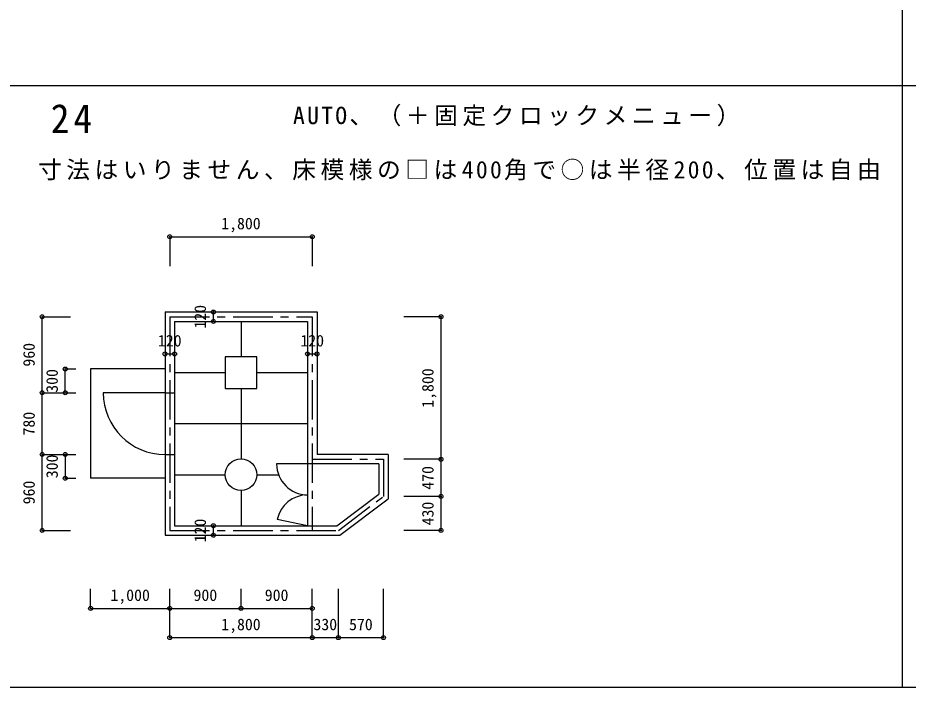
# Model space of a CAD drawing. Units: millimetres at full size, sheet at 1:100. Extents: x -54652 to 58452, y -19402 to 19598.
# Drawn here: x 5617 to 16865, y -19402 to -10947 of the extents above; entities that cross this region are included whole.
import ezdxf
from ezdxf.enums import TextEntityAlignment as Align

# ---------------------------------------------------------------- set-up
doc = ezdxf.new("R2010")
doc.units = ezdxf.units.MM
doc.header["$LTSCALE"] = 100
doc.header["$PDMODE"] = 32
doc.header["$PDSIZE"] = 50
doc.linetypes.add('CHAIN1', pattern=[8, 5, -1, 1, -1])
for name, color, linetype in [('0-0_作図ﾚｲﾔｰ', 4, 'Continuous'), ('0-7_作図例', 4, 'Continuous'), ('0-F_枠', 4, 'Continuous')]:
    doc.layers.add(name, color=color, linetype=linetype)
doc.styles.add('ＭＳ 明朝', font='')
doc.styles.get('ＭＳ 明朝').set_extended_font_data('MS Mincho')

msp = doc.modelspace()

# ---------------------------------------------------------------- linework, layer by layer
at = {"layer": '0-0_作図ﾚｲﾔｰ'}
for p, q in [((7536.6, -13712.5), (9336.6, -13712.5)), ((5924.5, -15682.8), (5924.5, -14722.8)), ((8088, -14782.8), (8088, -14662.8)), ((10963.3, -16522.8), (10963.3, -14722.8)), ((7476.6, -15192.6), (7596.6, -15192.6)), ((9276.6, -15192.6), (9396.6, -15192.6)), ((6216.1, -15682.8), (6216.1, -15382.8)), ((5924.5, -16462.8), (5924.5, -15682.8)), ((5924.5, -17422.8), (5924.5, -16462.8)), ((6216.1, -16462.8), (6216.1, -16762.8)), ((10963.3, -16992.8), (10963.3, -16522.8)), ((10963.3, -17422.8), (10963.3, -16992.8)), ((8088, -17482.8), (8088, -17362.8)), ((6536.6, -18407.2), (7536.6, -18407.2)), ((7536.6, -18407.2), (8436.6, -18407.2)), ((8436.6, -18407.2), (9336.6, -18407.2)), ((7536.6, -18776.4), (9336.6, -18776.4)), ((9336.6, -18776.4), (9666.6, -18776.4)), ((9666.6, -18776.4), (10236.6, -18776.4))]:
    msp.add_line(p, q, dxfattribs=at)
at = {"layer": '0-7_作図例'}
for p, q in [((7536.6, -13712.5), (7536.6, -14084.2)), ((9336.6, -13712.5), (9336.6, -14084.2)), ((5924.5, -14722.8), (6282.4, -14722.8)), ((10963.3, -14722.8), (10495.3, -14722.8)), ((6216.1, -15382.8), (6350.8, -15382.8)), ((5924.5, -15682.8), (6350.8, -15682.8)), ((6216.1, -15682.8), (6350.8, -15682.8)), ((7476.6, -15682.8), (7476.6, -16462.8)), ((5924.5, -16462.8), (6350.8, -16462.8)), ((6216.1, -16462.8), (6350.8, -16462.8)), ((10963.3, -16522.8), (10495.3, -16522.8)), ((9276.6, -16582.8), (9276.6, -17362.8)), ((6216.1, -16762.8), (6350.8, -16762.8)), ((10963.3, -16992.8), (10495.3, -16992.8)), ((5924.5, -17422.8), (6282.4, -17422.8)), ((10963.3, -17422.8), (10495.3, -17422.8)), ((6536.6, -18407.2), (6536.6, -18159.3)), ((7536.6, -18407.2), (7536.6, -18159.3)), ((7536.6, -18776.4), (7536.6, -18159.3)), ((8436.6, -18407.2), (8436.6, -18159.3)), ((9336.6, -18407.2), (9336.6, -18159.3)), ((9336.6, -18776.4), (9336.6, -18159.3)), ((9666.6, -18776.4), (9666.6, -18159.3)), ((10236.6, -18776.4), (10236.6, -18159.3))]:
    msp.add_line(p, q, dxfattribs=at)
at = {"layer": '0-7_作図例', "color": 7}
for p, q in [((7476.6, -14662.8), (9396.6, -14662.8)), ((7476.6, -14662.8), (7476.6, -15682.8)), ((9396.6, -14662.8), (9396.6, -16462.8)), ((7596.6, -14782.8), (9276.6, -14782.8)), ((7596.6, -14782.8), (7596.6, -15682.8)), ((7476.6, -15682.8), (6696.6, -15682.8)), ((7476.6, -15682.8), (7596.6, -15682.8)), ((7476.6, -16462.8), (7596.6, -16462.8)), ((7476.6, -16462.8), (7476.6, -17482.8)), ((7596.6, -16462.8), (7596.6, -17362.8)), ((10296.6, -16462.8), (9396.6, -16462.8)), ((10296.6, -16462.8), (10296.6, -17022.7)), ((10176.6, -16582.8), (9276.6, -16582.8)), ((10176.6, -16582.8), (10176.6, -16962.9)), ((9686.7, -17482.8), (10296.6, -17022.7)), ((9276.6, -17362.8), (8894.6, -17284.2)), ((7476.6, -17482.8), (9686.7, -17482.8))]:
    msp.add_line(p, q, dxfattribs=at)
at = {"layer": '0-7_作図例', "linetype": 'CHAIN1'}
for p, q in [((7536.6, -14722.8), (9336.6, -14722.8)), ((7536.6, -14722.8), (7536.6, -17422.8)), ((9336.6, -14722.8), (9336.6, -17422.8)), ((9336.6, -16522.8), (10236.6, -16522.8)), ((10236.6, -16522.8), (10236.6, -16992.8))]:
    msp.add_line(p, q, dxfattribs=at)
at = {"layer": '0-7_作図例', "color": 3}
for p, q in [((8436.6, -14782.8), (8436.6, -15227.8)), ((7596.6, -15427.8), (8236.6, -15427.8)), ((8636.6, -15427.8), (9276.6, -15427.8)), ((8436.6, -15627.8), (8436.6, -16517.8)), ((7596.6, -15682.8), (7596.6, -16462.8)), ((7596.6, -16072.8), (9276.6, -16072.8)), ((7596.6, -16717.8), (8236.6, -16717.8)), ((8636.6, -16717.8), (8910.7, -16717.8)), ((7476.6, -16762.8), (6536.6, -16762.8)), ((8436.6, -16917.8), (8436.6, -17362.8))]:
    msp.add_line(p, q, dxfattribs=at)
at = {"layer": '0-7_作図例', "color": 7}
for points in [[(9276.6, -14782.8), (9276.6, -16582.8), (8886.6, -16582.8)], [(7596.6, -17362.8), (9646.5, -17362.8), (10176.6, -16962.9)]]:
    msp.add_lwpolyline(points, dxfattribs=at)
at = {"layer": '0-7_作図例', "color": 3}
msp.add_lwpolyline([(8236.6, -15627.8), (8636.6, -15627.8), (8636.6, -15227.8), (8236.6, -15227.8)], close=True, dxfattribs=at)
msp.add_lwpolyline([(7476.6, -15382.8), (6536.6, -15382.8), (6536.6, -16762.8)], dxfattribs=at)
at = {"layer": '0-7_作図例', "linetype": 'CHAIN1'}
msp.add_lwpolyline([(7536.6, -17422.8), (9666.6, -17422.8), (10236.6, -16992.8)], dxfattribs=at)
at = {"layer": '0-7_作図例', "color": 3}
msp.add_circle((8436.6, -16717.8), 200, dxfattribs=at)
at = {"layer": '0-7_作図例'}
for centre, radius, start, end in [((7476.6, -15682.8), 780, 180, 270), ((9276.6, -16582.8), 390, 180, 270), ((9276.6, -17362.8), 390, 90, 168.38273)]:
    msp.add_arc(centre, radius, start, end, dxfattribs=at)
for p in [(7536.6, -13712.5), (9336.6, -13712.5), (5924.5, -14722.8), (8088, -14662.8), (10963.3, -14722.8), (8088, -14782.8), (7476.6, -15192.6), (7596.6, -15192.6), (9276.6, -15192.6), (9396.6, -15192.6), (6216.1, -15382.8), (5924.5, -15682.8), (6216.1, -15682.8), (5924.5, -16462.8), (6216.1, -16462.8), (10963.3, -16522.8), (6216.1, -16762.8), (10963.3, -16992.8), (5924.5, -17422.8), (8088, -17362.8), (10963.3, -17422.8), (8088, -17482.8), (6536.6, -18407.2), (7536.6, -18407.2), (8436.6, -18407.2), (9336.6, -18407.2), (7536.6, -18776.4), (9336.6, -18776.4), (9666.6, -18776.4), (10236.6, -18776.4)]:
    msp.add_point(p, dxfattribs=at)
at = {"layer": '0-F_枠', "color": 6}
for p, q in [((16795.3, -19402.3), (16795.3, 18597.7)), ((-28004.7, -11802.3), (27995.3, -11802.3)), ((-28004.7, -19402.3), (27995.3, -19402.3))]:
    msp.add_line(p, q, dxfattribs=at)

# ---------------------------------------------------------------- texts
at = {"layer": '0-0_作図ﾚｲﾔｰ', "style": 'ＭＳ 明朝'}
for s, p in [('1,800', (8186.6, -13662.5)), ('120', (7386.6, -15142.6)), ('120', (9186.6, -15142.6)), ('1,000', (6786.6, -18357.2)), ('900', (7836.6, -18357.2)), ('900', (8736.6, -18357.2)), ('1,800', (8186.6, -18726.4)), ('330', (9351.6, -18726.4)), ('570', (9801.6, -18726.4))]:
    msp.add_text(s, height=146.6, dxfattribs=at).set_placement(p, align=Align.BOTTOM_LEFT)
for s, p in [('120', (8038, -14872.8)), ('960', (5874.5, -15352.8)), ('300', (6166.1, -15682.8)), ('1,800', (10913.3, -15872.8)), ('780', (5874.5, -16222.8)), ('300', (6166.1, -16762.8)), ('470', (10913.3, -16907.8)), ('960', (5874.5, -17092.8)), ('430', (10913.3, -17357.8)), ('120', (8038, -17572.8))]:
    msp.add_text(s, height=146.6, rotation=90, dxfattribs=at).set_placement(p, align=Align.BOTTOM_LEFT)
at = {"layer": '0-7_作図例', "color": 7, "char_height": 219.9, "attachment_point": 7, "style": 'ＭＳ 明朝'}
for s, insert in [('\\T1.19;AUTO、（＋固定クロックメニュー）', (9093.3, -12318.6)), ('\\T1.19;寸法はいりません、床模様の□は400角で○は半径200、位置は自由', (5871.8, -13000.3))]:
    msp.add_mtext(s, dxfattribs=dict(at, insert=insert))
at = {"layer": '0-F_枠', "color": 3, "insert": (6032.8, -12402.3), "char_height": 366.6, "attachment_point": 7, "style": 'ＭＳ 明朝'}
msp.add_mtext('\\T1.21;\\W0.95;24', dxfattribs=at)

doc.saveas('drawing.dxf')
